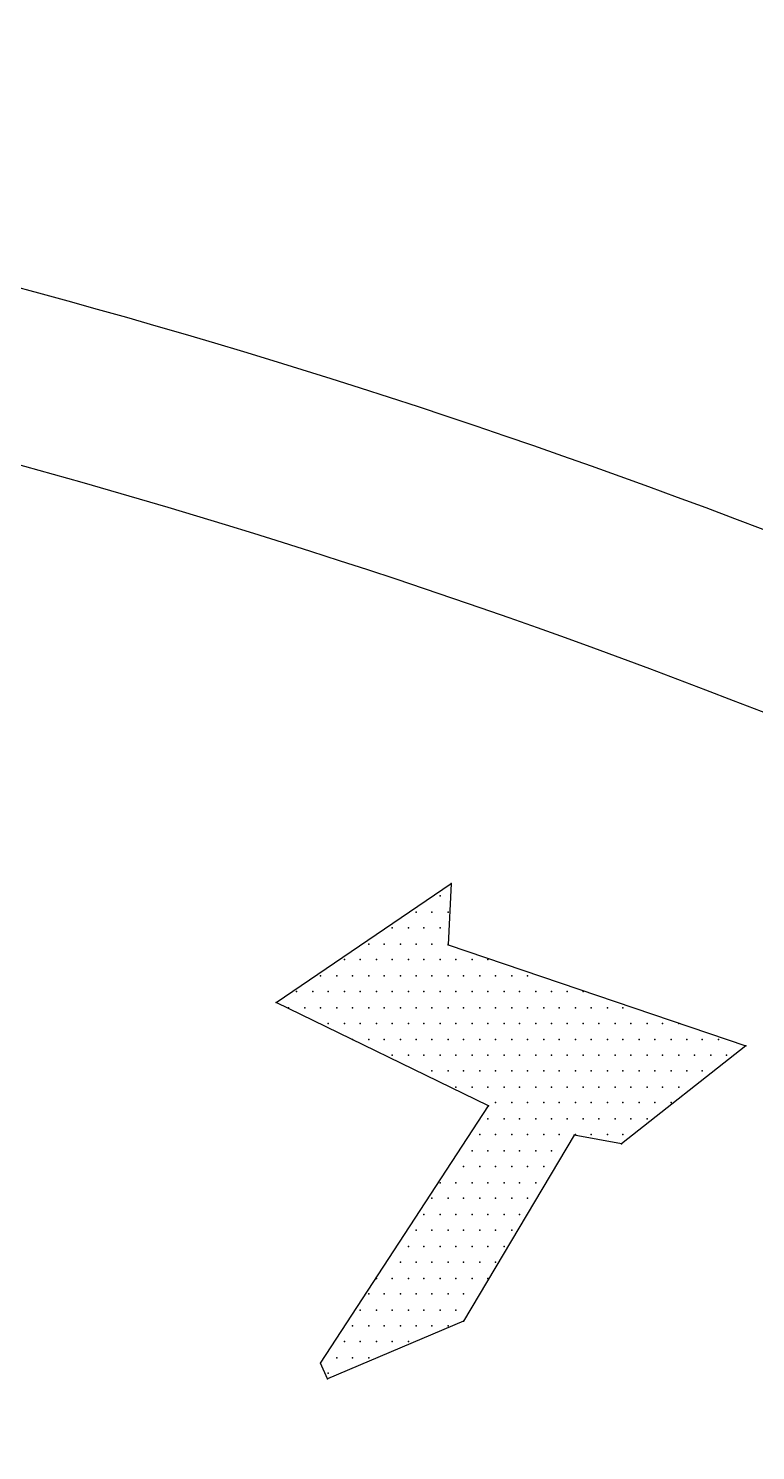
# Model space of a CAD drawing. Extents: x 180421 to 182279, y 668879 to 669787.
# Drawn here: x 181682.27 to 181687.2, y 669731.67 to 669741.32 of the extents above; entities that cross this region are included whole.
import ezdxf

# ---------------------------------------------------------------- set-up
doc = ezdxf.new("R2010")
doc.units = 0
doc.header["$LTSCALE"] = 2.5
doc.header["$MEASUREMENT"] = 0
doc.layers.add('KOTERET', color=1, linetype='CONTINUOUS')

msp = doc.modelspace()

# ---------------------------------------------------------------- linework, layer by layer
at = {"layer": 'KOTERET', "color": 1, "linetype": 'Continuous'}
for points in [[(181688.7952, 669737.3002, 0.06433), (181676.0537, 669740.8155, 0.055067), (181664.7321, 669741.1533, 0.081051), (181651.3572, 669738.4033, 0.05642), (181642.8858, 669734.0225, 0.170965), (181636.3725, 669726.4272, 0.076819), (181635.3802, 669721.9355, 0.118306), (181636.9689, 669715.0897, 0.129737), (181642.0465, 669709.3207, 0.070189), (181651.9853, 669704.0847, 0.047922), (181659.4381, 669702.1899, 0.049022), (181670.1052, 669701.4245, 0.072792), (181685.7075, 669704.127, 0.1248), (181695.9577, 669709.7324, 0.103709), (181701.5895, 669717.6971, 0.036886), (181702.0012, 669719.4442, 0.106536), (181701.7161, 669724.5693, 0.106243), (181696.6491, 669732.3071, 0.106919), (181688.7952, 669737.3002)], [(181659.6281, 669703.3352, 0.049045), (181670.0736, 669702.5857, 0.072972), (181685.3802, 669705.2459, 0.125195), (181695.1659, 669710.5821, 0.103069), (181700.5022, 669718.1035, 0.035565), (181700.8558, 669719.6289, 0.105225), (181700.613, 669724.2104, 0.105504), (181695.8363, 669731.4837, 0.107235), (181688.3729, 669736.2235, 0.064474), (181675.8901, 669739.6648, 0.055181), (181664.8007, 669739.9973, 0.081162), (181651.7742, 669737.3213, 0.05669), (181643.498, 669733.0354, 0.171614), (181637.4545, 669726.0102, 0.076301), (181636.5414, 669721.8932, 0.117637), (181638.0087, 669715.6122, 0.130118), (181642.7116, 669710.276, 0.070334), (181652.3812, 669705.1773, 0.047983), (181659.6281, 669703.3352)]]:
    msp.add_lwpolyline(points, format="xyb", dxfattribs=at)
at = {"layer": 'KOTERET', "color": 2, "linetype": 'Continuous'}
for points in [[(181683.9498, 669734.7086), (181685.1374, 669735.5162)], [(181685.1374, 669735.5162), (181685.1163, 669735.0992)], [(181685.0635, 669735.4317), (181685.0635, 669735.4317)], [(181684.8999, 669735.3209), (181684.8999, 669735.3209)], [(181685.0055, 669735.3209), (181685.0055, 669735.3209)], [(181685.1163, 669735.3209), (181685.1163, 669735.3209)], [(181684.7363, 669735.2153), (181684.7363, 669735.2153)], [(181684.8471, 669735.2153), (181684.8471, 669735.2153)], [(181684.9527, 669735.2153), (181684.9527, 669735.2153)], [(181685.0635, 669735.2153), (181685.0635, 669735.2153)], [(181684.5779, 669735.1045), (181684.5779, 669735.1045)], [(181684.6835, 669735.1045), (181684.6835, 669735.1045)], [(181684.7943, 669735.1045), (181684.7943, 669735.1045)], [(181684.8999, 669735.1045), (181684.8999, 669735.1045)], [(181685.0055, 669735.1045), (181685.0055, 669735.1045)], [(181685.1163, 669735.1045), (181685.1163, 669735.1045)], [(181685.1163, 669735.0992), (181687.1379, 669734.413)], [(181684.4143, 669734.9989), (181684.4143, 669734.9989)], [(181684.5199, 669734.9989), (181684.5199, 669734.9989)], [(181684.6307, 669734.9989), (181684.6307, 669734.9989)], [(181684.7363, 669734.9989), (181684.7363, 669734.9989)], [(181684.8471, 669734.9989), (181684.8471, 669734.9989)], [(181684.9527, 669734.9989), (181684.9527, 669734.9989)], [(181685.0635, 669734.9989), (181685.0635, 669734.9989)], [(181685.1691, 669734.9989), (181685.1691, 669734.9989)], [(181685.2799, 669734.9989), (181685.2799, 669734.9989)], [(181685.3855, 669734.9989), (181685.3855, 669734.9989)], [(181684.2507, 669734.8881), (181684.2507, 669734.8881)], [(181684.3615, 669734.8881), (181684.3615, 669734.8881)], [(181684.4671, 669734.8881), (181684.4671, 669734.8881)], [(181684.5779, 669734.8881), (181684.5779, 669734.8881)], [(181684.6835, 669734.8881), (181684.6835, 669734.8881)], [(181684.7943, 669734.8881), (181684.7943, 669734.8881)], [(181684.8999, 669734.8881), (181684.8999, 669734.8881)], [(181685.0055, 669734.8881), (181685.0055, 669734.8881)], [(181685.1163, 669734.8881), (181685.1163, 669734.8881)], [(181685.2219, 669734.8881), (181685.2219, 669734.8881)], [(181685.3327, 669734.8881), (181685.3327, 669734.8881)], [(181685.4383, 669734.8881), (181685.4383, 669734.8881)], [(181685.5491, 669734.8881), (181685.5491, 669734.8881)], [(181685.6547, 669734.8881), (181685.6547, 669734.8881)], [(181685.3908, 669734.0066), (181683.9498, 669734.7086)], [(181684.0871, 669734.7825), (181684.0871, 669734.7825)], [(181684.1979, 669734.7825), (181684.1979, 669734.7825)], [(181684.3035, 669734.7825), (181684.3035, 669734.7825)], [(181684.4143, 669734.7825), (181684.4143, 669734.7825)], [(181684.5199, 669734.7825), (181684.5199, 669734.7825)], [(181684.6307, 669734.7825), (181684.6307, 669734.7825)], [(181684.7363, 669734.7825), (181684.7363, 669734.7825)], [(181684.8471, 669734.7825), (181684.8471, 669734.7825)], [(181684.9527, 669734.7825), (181684.9527, 669734.7825)], [(181685.0635, 669734.7825), (181685.0635, 669734.7825)], [(181685.1691, 669734.7825), (181685.1691, 669734.7825)], [(181685.2799, 669734.7825), (181685.2799, 669734.7825)], [(181685.3855, 669734.7825), (181685.3855, 669734.7825)], [(181685.4963, 669734.7825), (181685.4963, 669734.7825)], [(181685.6019, 669734.7825), (181685.6019, 669734.7825)], [(181685.7127, 669734.7825), (181685.7127, 669734.7825)], [(181685.8183, 669734.7825), (181685.8183, 669734.7825)], [(181685.9239, 669734.7825), (181685.9239, 669734.7825)], [(181686.0347, 669734.7825), (181686.0347, 669734.7825)], [(181684.0343, 669734.6717), (181684.0343, 669734.6717)], [(181684.1451, 669734.6717), (181684.1451, 669734.6717)], [(181684.2507, 669734.6717), (181684.2507, 669734.6717)], [(181684.3615, 669734.6717), (181684.3615, 669734.6717)], [(181684.4671, 669734.6717), (181684.4671, 669734.6717)], [(181684.5779, 669734.6717), (181684.5779, 669734.6717)], [(181684.6835, 669734.6717), (181684.6835, 669734.6717)], [(181684.7943, 669734.6717), (181684.7943, 669734.6717)], [(181684.8999, 669734.6717), (181684.8999, 669734.6717)], [(181685.0055, 669734.6717), (181685.0055, 669734.6717)], [(181685.1163, 669734.6717), (181685.1163, 669734.6717)], [(181685.2219, 669734.6717), (181685.2219, 669734.6717)], [(181685.3327, 669734.6717), (181685.3327, 669734.6717)], [(181685.4383, 669734.6717), (181685.4383, 669734.6717)], [(181685.5491, 669734.6717), (181685.5491, 669734.6717)], [(181685.6547, 669734.6717), (181685.6547, 669734.6717)], [(181685.7655, 669734.6717), (181685.7655, 669734.6717)], [(181685.8711, 669734.6717), (181685.8711, 669734.6717)], [(181685.9819, 669734.6717), (181685.9819, 669734.6717)], [(181686.0875, 669734.6717), (181686.0875, 669734.6717)], [(181686.1983, 669734.6717), (181686.1983, 669734.6717)], [(181686.3039, 669734.6717), (181686.3039, 669734.6717)], [(181684.3035, 669734.5661), (181684.3035, 669734.5661)], [(181684.4143, 669734.5661), (181684.4143, 669734.5661)], [(181684.5199, 669734.5661), (181684.5199, 669734.5661)], [(181684.6307, 669734.5661), (181684.6307, 669734.5661)], [(181684.7363, 669734.5661), (181684.7363, 669734.5661)], [(181684.8471, 669734.5661), (181684.8471, 669734.5661)], [(181684.9527, 669734.5661), (181684.9527, 669734.5661)], [(181685.0635, 669734.5661), (181685.0635, 669734.5661)], [(181685.1691, 669734.5661), (181685.1691, 669734.5661)], [(181685.2799, 669734.5661), (181685.2799, 669734.5661)], [(181685.3855, 669734.5661), (181685.3855, 669734.5661)], [(181685.4963, 669734.5661), (181685.4963, 669734.5661)], [(181685.6019, 669734.5661), (181685.6019, 669734.5661)], [(181685.7127, 669734.5661), (181685.7127, 669734.5661)], [(181685.8183, 669734.5661), (181685.8183, 669734.5661)], [(181685.9239, 669734.5661), (181685.9239, 669734.5661)], [(181686.0347, 669734.5661), (181686.0347, 669734.5661)], [(181686.1403, 669734.5661), (181686.1403, 669734.5661)], [(181686.2511, 669734.5661), (181686.2511, 669734.5661)], [(181686.3567, 669734.5661), (181686.3567, 669734.5661)], [(181686.4675, 669734.5661), (181686.4675, 669734.5661)], [(181686.5731, 669734.5661), (181686.5731, 669734.5661)], [(181686.6839, 669734.5661), (181686.6839, 669734.5661)], [(181684.4671, 669734.4553), (181684.4671, 669734.4553)], [(181684.5779, 669734.4553), (181684.5779, 669734.4553)], [(181684.6835, 669734.4553), (181684.6835, 669734.4553)], [(181684.7943, 669734.4553), (181684.7943, 669734.4553)], [(181684.8999, 669734.4553), (181684.8999, 669734.4553)], [(181685.0055, 669734.4553), (181685.0055, 669734.4553)], [(181685.1163, 669734.4553), (181685.1163, 669734.4553)], [(181685.2219, 669734.4553), (181685.2219, 669734.4553)], [(181685.3327, 669734.4553), (181685.3327, 669734.4553)], [(181685.4383, 669734.4553), (181685.4383, 669734.4553)], [(181685.5491, 669734.4553), (181685.5491, 669734.4553)], [(181685.6547, 669734.4553), (181685.6547, 669734.4553)], [(181685.7655, 669734.4553), (181685.7655, 669734.4553)], [(181685.8711, 669734.4553), (181685.8711, 669734.4553)], [(181685.9819, 669734.4553), (181685.9819, 669734.4553)], [(181686.0875, 669734.4553), (181686.0875, 669734.4553)], [(181686.1983, 669734.4553), (181686.1983, 669734.4553)], [(181686.3039, 669734.4553), (181686.3039, 669734.4553)], [(181686.4147, 669734.4553), (181686.4147, 669734.4553)], [(181686.5203, 669734.4553), (181686.5203, 669734.4553)], [(181686.6311, 669734.4553), (181686.6311, 669734.4553)], [(181686.7367, 669734.4553), (181686.7367, 669734.4553)], [(181686.8423, 669734.4553), (181686.8423, 669734.4553)], [(181686.9531, 669734.4553), (181686.9531, 669734.4553)], [(181684.7363, 669734.3497), (181684.7363, 669734.3497)], [(181684.8471, 669734.3497), (181684.8471, 669734.3497)], [(181684.9527, 669734.3497), (181684.9527, 669734.3497)], [(181685.0635, 669734.3497), (181685.0635, 669734.3497)], [(181685.1691, 669734.3497), (181685.1691, 669734.3497)], [(181685.2799, 669734.3497), (181685.2799, 669734.3497)], [(181685.3855, 669734.3497), (181685.3855, 669734.3497)], [(181685.4963, 669734.3497), (181685.4963, 669734.3497)], [(181685.6019, 669734.3497), (181685.6019, 669734.3497)], [(181685.7127, 669734.3497), (181685.7127, 669734.3497)], [(181685.8183, 669734.3497), (181685.8183, 669734.3497)], [(181685.9239, 669734.3497), (181685.9239, 669734.3497)], [(181686.0347, 669734.3497), (181686.0347, 669734.3497)], [(181686.1403, 669734.3497), (181686.1403, 669734.3497)], [(181686.2511, 669734.3497), (181686.2511, 669734.3497)], [(181687.1379, 669734.413), (181686.2933, 669733.748)], [(181686.3567, 669734.3497), (181686.3567, 669734.3497)], [(181686.4675, 669734.3497), (181686.4675, 669734.3497)], [(181686.5731, 669734.3497), (181686.5731, 669734.3497)], [(181686.6839, 669734.3497), (181686.6839, 669734.3497)], [(181686.7895, 669734.3497), (181686.7895, 669734.3497)], [(181686.9003, 669734.3497), (181686.9003, 669734.3497)], [(181687.0059, 669734.3497), (181687.0059, 669734.3497)], [(181685.0055, 669734.2441), (181685.0055, 669734.2441)], [(181685.1163, 669734.2441), (181685.1163, 669734.2441)], [(181685.2219, 669734.2441), (181685.2219, 669734.2441)], [(181685.3327, 669734.2441), (181685.3327, 669734.2441)], [(181685.4383, 669734.2441), (181685.4383, 669734.2441)], [(181685.5491, 669734.2441), (181685.5491, 669734.2441)], [(181685.6547, 669734.2441), (181685.6547, 669734.2441)], [(181685.7655, 669734.2441), (181685.7655, 669734.2441)], [(181685.8711, 669734.2441), (181685.8711, 669734.2441)], [(181685.9819, 669734.2441), (181685.9819, 669734.2441)], [(181686.0875, 669734.2441), (181686.0875, 669734.2441)], [(181686.1983, 669734.2441), (181686.1983, 669734.2441)], [(181686.3039, 669734.2441), (181686.3039, 669734.2441)], [(181686.4147, 669734.2441), (181686.4147, 669734.2441)], [(181686.5203, 669734.2441), (181686.5203, 669734.2441)], [(181686.6311, 669734.2441), (181686.6311, 669734.2441)], [(181686.7367, 669734.2441), (181686.7367, 669734.2441)], [(181686.8423, 669734.2441), (181686.8423, 669734.2441)], [(181685.1691, 669734.1333), (181685.1691, 669734.1333)], [(181685.2799, 669734.1333), (181685.2799, 669734.1333)], [(181685.3855, 669734.1333), (181685.3855, 669734.1333)], [(181685.4963, 669734.1333), (181685.4963, 669734.1333)], [(181685.6019, 669734.1333), (181685.6019, 669734.1333)], [(181685.7127, 669734.1333), (181685.7127, 669734.1333)], [(181685.8183, 669734.1333), (181685.8183, 669734.1333)], [(181685.9239, 669734.1333), (181685.9239, 669734.1333)], [(181686.0347, 669734.1333), (181686.0347, 669734.1333)], [(181686.1403, 669734.1333), (181686.1403, 669734.1333)], [(181686.2511, 669734.1333), (181686.2511, 669734.1333)], [(181686.3567, 669734.1333), (181686.3567, 669734.1333)], [(181686.4675, 669734.1333), (181686.4675, 669734.1333)], [(181686.5731, 669734.1333), (181686.5731, 669734.1333)], [(181686.6839, 669734.1333), (181686.6839, 669734.1333)], [(181685.4383, 669734.0277), (181685.4383, 669734.0277)], [(181685.5491, 669734.0277), (181685.5491, 669734.0277)], [(181685.6547, 669734.0277), (181685.6547, 669734.0277)], [(181685.7655, 669734.0277), (181685.7655, 669734.0277)], [(181685.8711, 669734.0277), (181685.8711, 669734.0277)], [(181685.9819, 669734.0277), (181685.9819, 669734.0277)], [(181686.0875, 669734.0277), (181686.0875, 669734.0277)], [(181686.1983, 669734.0277), (181686.1983, 669734.0277)], [(181686.3039, 669734.0277), (181686.3039, 669734.0277)], [(181686.4147, 669734.0277), (181686.4147, 669734.0277)], [(181686.5203, 669734.0277), (181686.5203, 669734.0277)], [(181686.6311, 669734.0277), (181686.6311, 669734.0277)], [(181684.2507, 669732.2596), (181685.3908, 669734.0066)], [(181685.3855, 669733.9169), (181685.3855, 669733.9169)], [(181685.4963, 669733.9169), (181685.4963, 669733.9169)], [(181685.6019, 669733.9169), (181685.6019, 669733.9169)], [(181685.7127, 669733.9169), (181685.7127, 669733.9169)], [(181685.8183, 669733.9169), (181685.8183, 669733.9169)], [(181685.9239, 669733.9169), (181685.9239, 669733.9169)], [(181686.0347, 669733.9169), (181686.0347, 669733.9169)], [(181686.1403, 669733.9169), (181686.1403, 669733.9169)], [(181686.2511, 669733.9169), (181686.2511, 669733.9169)], [(181686.3567, 669733.9169), (181686.3567, 669733.9169)], [(181686.4675, 669733.9169), (181686.4675, 669733.9169)], [(181685.9714, 669733.8061), (181685.2219, 669732.5446)], [(181685.3327, 669733.8113), (181685.3327, 669733.8113)], [(181685.4383, 669733.8113), (181685.4383, 669733.8113)], [(181685.5491, 669733.8113), (181685.5491, 669733.8113)], [(181685.6547, 669733.8113), (181685.6547, 669733.8113)], [(181685.7655, 669733.8113), (181685.7655, 669733.8113)], [(181685.8711, 669733.8113), (181685.8711, 669733.8113)], [(181686.2933, 669733.748), (181685.9714, 669733.8061)], [(181685.9819, 669733.8113), (181685.9819, 669733.8113)], [(181686.0875, 669733.8113), (181686.0875, 669733.8113)], [(181686.1983, 669733.8113), (181686.1983, 669733.8113)], [(181686.3039, 669733.8113), (181686.3039, 669733.8113)], [(181685.2799, 669733.7005), (181685.2799, 669733.7005)], [(181685.3855, 669733.7005), (181685.3855, 669733.7005)], [(181685.4963, 669733.7005), (181685.4963, 669733.7005)], [(181685.6019, 669733.7005), (181685.6019, 669733.7005)], [(181685.7127, 669733.7005), (181685.7127, 669733.7005)], [(181685.8183, 669733.7005), (181685.8183, 669733.7005)], [(181685.2219, 669733.5949), (181685.2219, 669733.5949)], [(181685.3327, 669733.5949), (181685.3327, 669733.5949)], [(181685.4383, 669733.5949), (181685.4383, 669733.5949)], [(181685.5491, 669733.5949), (181685.5491, 669733.5949)], [(181685.6547, 669733.5949), (181685.6547, 669733.5949)], [(181685.7655, 669733.5949), (181685.7655, 669733.5949)], [(181685.0635, 669733.4841), (181685.0635, 669733.4841)], [(181685.1691, 669733.4841), (181685.1691, 669733.4841)], [(181685.2799, 669733.4841), (181685.2799, 669733.4841)], [(181685.3855, 669733.4841), (181685.3855, 669733.4841)], [(181685.4963, 669733.4841), (181685.4963, 669733.4841)], [(181685.6019, 669733.4841), (181685.6019, 669733.4841)], [(181685.7127, 669733.4841), (181685.7127, 669733.4841)], [(181685.0055, 669733.3785), (181685.0055, 669733.3785)], [(181685.1163, 669733.3785), (181685.1163, 669733.3785)], [(181685.2219, 669733.3785), (181685.2219, 669733.3785)], [(181685.3327, 669733.3785), (181685.3327, 669733.3785)], [(181685.4383, 669733.3785), (181685.4383, 669733.3785)], [(181685.5491, 669733.3785), (181685.5491, 669733.3785)], [(181685.6547, 669733.3785), (181685.6547, 669733.3785)], [(181684.9527, 669733.2677), (181684.9527, 669733.2677)], [(181685.0635, 669733.2677), (181685.0635, 669733.2677)], [(181685.1691, 669733.2677), (181685.1691, 669733.2677)], [(181685.2799, 669733.2677), (181685.2799, 669733.2677)], [(181685.3855, 669733.2677), (181685.3855, 669733.2677)], [(181685.4963, 669733.2677), (181685.4963, 669733.2677)], [(181685.6019, 669733.2677), (181685.6019, 669733.2677)], [(181684.8999, 669733.1621), (181684.8999, 669733.1621)], [(181685.0055, 669733.1621), (181685.0055, 669733.1621)], [(181685.1163, 669733.1621), (181685.1163, 669733.1621)], [(181685.2219, 669733.1621), (181685.2219, 669733.1621)], [(181685.3327, 669733.1621), (181685.3327, 669733.1621)], [(181685.4383, 669733.1621), (181685.4383, 669733.1621)], [(181685.5491, 669733.1621), (181685.5491, 669733.1621)], [(181684.8471, 669733.0513), (181684.8471, 669733.0513)], [(181684.9527, 669733.0513), (181684.9527, 669733.0513)], [(181685.0635, 669733.0513), (181685.0635, 669733.0513)], [(181685.1691, 669733.0513), (181685.1691, 669733.0513)], [(181685.2799, 669733.0513), (181685.2799, 669733.0513)], [(181685.3855, 669733.0513), (181685.3855, 669733.0513)], [(181685.4963, 669733.0513), (181685.4963, 669733.0513)], [(181684.7943, 669732.9457), (181684.7943, 669732.9457)], [(181684.8999, 669732.9457), (181684.8999, 669732.9457)], [(181685.0055, 669732.9457), (181685.0055, 669732.9457)], [(181685.1163, 669732.9457), (181685.1163, 669732.9457)], [(181685.2219, 669732.9457), (181685.2219, 669732.9457)], [(181685.3327, 669732.9457), (181685.3327, 669732.9457)], [(181685.4383, 669732.9457), (181685.4383, 669732.9457)], [(181684.6307, 669732.8349), (181684.6307, 669732.8349)], [(181684.7363, 669732.8349), (181684.7363, 669732.8349)], [(181684.8471, 669732.8349), (181684.8471, 669732.8349)], [(181684.9527, 669732.8349), (181684.9527, 669732.8349)], [(181685.0635, 669732.8349), (181685.0635, 669732.8349)], [(181685.1691, 669732.8349), (181685.1691, 669732.8349)], [(181685.2799, 669732.8349), (181685.2799, 669732.8349)], [(181685.3855, 669732.8349), (181685.3855, 669732.8349)], [(181684.5779, 669732.7293), (181684.5779, 669732.7293)], [(181684.6835, 669732.7293), (181684.6835, 669732.7293)], [(181684.7943, 669732.7293), (181684.7943, 669732.7293)], [(181684.8999, 669732.7293), (181684.8999, 669732.7293)], [(181685.0055, 669732.7293), (181685.0055, 669732.7293)], [(181685.1163, 669732.7293), (181685.1163, 669732.7293)], [(181685.2219, 669732.7293), (181685.2219, 669732.7293)], [(181684.5199, 669732.6185), (181684.5199, 669732.6185)], [(181684.6307, 669732.6185), (181684.6307, 669732.6185)], [(181684.7363, 669732.6185), (181684.7363, 669732.6185)], [(181684.8471, 669732.6185), (181684.8471, 669732.6185)], [(181684.9527, 669732.6185), (181684.9527, 669732.6185)], [(181685.0635, 669732.6185), (181685.0635, 669732.6185)], [(181685.1691, 669732.6185), (181685.1691, 669732.6185)], [(181685.2219, 669732.5446), (181684.2982, 669732.154)], [(181684.4671, 669732.5129), (181684.4671, 669732.5129)], [(181684.5779, 669732.5129), (181684.5779, 669732.5129)], [(181684.6835, 669732.5129), (181684.6835, 669732.5129)], [(181684.7943, 669732.5129), (181684.7943, 669732.5129)], [(181684.8999, 669732.5129), (181684.8999, 669732.5129)], [(181685.0055, 669732.5129), (181685.0055, 669732.5129)], [(181685.1163, 669732.5129), (181685.1163, 669732.5129)], [(181684.4143, 669732.4073), (181684.4143, 669732.4073)], [(181684.5199, 669732.4073), (181684.5199, 669732.4073)], [(181684.6307, 669732.4073), (181684.6307, 669732.4073)], [(181684.7363, 669732.4073), (181684.7363, 669732.4073)], [(181684.8471, 669732.4073), (181684.8471, 669732.4073)], [(181684.3615, 669732.2965), (181684.3615, 669732.2965)], [(181684.4671, 669732.2965), (181684.4671, 669732.2965)], [(181684.5779, 669732.2965), (181684.5779, 669732.2965)], [(181684.2982, 669732.154), (181684.2507, 669732.2596)], [(181684.3035, 669732.1909), (181684.3035, 669732.1909)]]:
    msp.add_lwpolyline(points, dxfattribs=at)
at = {"layer": 'KOTERET', "color": 1}
for p in [(181685.1374, 669735.5162), (181685.1374, 669735.5162), (181685.0635, 669735.4317), (181685.0635, 669735.4317), (181684.8999, 669735.3209), (181684.8999, 669735.3209), (181685.0055, 669735.3209), (181685.0055, 669735.3209), (181685.1163, 669735.3209), (181685.1163, 669735.3209), (181684.7363, 669735.2153), (181684.7363, 669735.2153), (181684.8471, 669735.2153), (181684.8471, 669735.2153), (181684.9527, 669735.2153), (181684.9527, 669735.2153), (181685.0635, 669735.2153), (181685.0635, 669735.2153), (181684.5779, 669735.1045), (181684.5779, 669735.1045), (181684.6835, 669735.1045), (181684.6835, 669735.1045), (181684.7943, 669735.1045), (181684.7943, 669735.1045), (181684.8999, 669735.1045), (181684.8999, 669735.1045), (181685.0055, 669735.1045), (181685.0055, 669735.1045), (181685.1163, 669735.1045), (181685.1163, 669735.1045), (181685.1163, 669735.0992), (181685.1163, 669735.0992), (181684.4143, 669734.9989), (181684.4143, 669734.9989), (181684.5199, 669734.9989), (181684.5199, 669734.9989), (181684.6307, 669734.9989), (181684.6307, 669734.9989), (181684.7363, 669734.9989), (181684.7363, 669734.9989), (181684.8471, 669734.9989), (181684.8471, 669734.9989), (181684.9527, 669734.9989), (181684.9527, 669734.9989), (181685.0635, 669734.9989), (181685.0635, 669734.9989), (181685.1691, 669734.9989), (181685.1691, 669734.9989), (181685.2799, 669734.9989), (181685.2799, 669734.9989), (181685.3855, 669734.9989), (181685.3855, 669734.9989), (181684.2507, 669734.8881), (181684.2507, 669734.8881), (181684.3615, 669734.8881), (181684.3615, 669734.8881), (181684.4671, 669734.8881), (181684.4671, 669734.8881), (181684.5779, 669734.8881), (181684.5779, 669734.8881), (181684.6835, 669734.8881), (181684.6835, 669734.8881), (181684.7943, 669734.8881), (181684.7943, 669734.8881), (181684.8999, 669734.8881), (181684.8999, 669734.8881), (181685.0055, 669734.8881), (181685.0055, 669734.8881), (181685.1163, 669734.8881), (181685.1163, 669734.8881), (181685.2219, 669734.8881), (181685.2219, 669734.8881), (181685.3327, 669734.8881), (181685.3327, 669734.8881), (181685.4383, 669734.8881), (181685.4383, 669734.8881), (181685.5491, 669734.8881), (181685.5491, 669734.8881), (181685.6547, 669734.8881), (181685.6547, 669734.8881), (181683.9498, 669734.7086), (181683.9498, 669734.7086), (181684.0871, 669734.7825), (181684.0871, 669734.7825), (181684.1979, 669734.7825), (181684.1979, 669734.7825), (181684.3035, 669734.7825), (181684.3035, 669734.7825), (181684.4143, 669734.7825), (181684.4143, 669734.7825), (181684.5199, 669734.7825), (181684.5199, 669734.7825), (181684.6307, 669734.7825), (181684.6307, 669734.7825), (181684.7363, 669734.7825), (181684.7363, 669734.7825), (181684.8471, 669734.7825), (181684.8471, 669734.7825), (181684.9527, 669734.7825), (181684.9527, 669734.7825), (181685.0635, 669734.7825), (181685.0635, 669734.7825), (181685.1691, 669734.7825), (181685.1691, 669734.7825), (181685.2799, 669734.7825), (181685.2799, 669734.7825), (181685.3855, 669734.7825), (181685.3855, 669734.7825), (181685.4963, 669734.7825), (181685.4963, 669734.7825), (181685.6019, 669734.7825), (181685.6019, 669734.7825), (181685.7127, 669734.7825), (181685.7127, 669734.7825), (181685.8183, 669734.7825), (181685.8183, 669734.7825), (181685.9239, 669734.7825), (181685.9239, 669734.7825), (181686.0347, 669734.7825), (181686.0347, 669734.7825), (181684.0343, 669734.6717), (181684.0343, 669734.6717), (181684.1451, 669734.6717), (181684.1451, 669734.6717), (181684.2507, 669734.6717), (181684.2507, 669734.6717), (181684.3615, 669734.6717), (181684.3615, 669734.6717), (181684.4671, 669734.6717), (181684.4671, 669734.6717), (181684.5779, 669734.6717), (181684.5779, 669734.6717), (181684.6835, 669734.6717), (181684.6835, 669734.6717), (181684.7943, 669734.6717), (181684.7943, 669734.6717), (181684.8999, 669734.6717), (181684.8999, 669734.6717), (181685.0055, 669734.6717), (181685.0055, 669734.6717), (181685.1163, 669734.6717), (181685.1163, 669734.6717), (181685.2219, 669734.6717), (181685.2219, 669734.6717), (181685.3327, 669734.6717), (181685.3327, 669734.6717), (181685.4383, 669734.6717), (181685.4383, 669734.6717), (181685.5491, 669734.6717), (181685.5491, 669734.6717), (181685.6547, 669734.6717), (181685.6547, 669734.6717), (181685.7655, 669734.6717), (181685.7655, 669734.6717), (181685.8711, 669734.6717), (181685.8711, 669734.6717), (181685.9819, 669734.6717), (181685.9819, 669734.6717), (181686.0875, 669734.6717), (181686.0875, 669734.6717), (181686.1983, 669734.6717), (181686.1983, 669734.6717), (181686.3039, 669734.6717), (181686.3039, 669734.6717), (181684.3035, 669734.5661), (181684.3035, 669734.5661), (181684.4143, 669734.5661), (181684.4143, 669734.5661), (181684.5199, 669734.5661), (181684.5199, 669734.5661), (181684.6307, 669734.5661), (181684.6307, 669734.5661), (181684.7363, 669734.5661), (181684.7363, 669734.5661), (181684.8471, 669734.5661), (181684.8471, 669734.5661), (181684.9527, 669734.5661), (181684.9527, 669734.5661), (181685.0635, 669734.5661), (181685.0635, 669734.5661), (181685.1691, 669734.5661), (181685.1691, 669734.5661), (181685.2799, 669734.5661), (181685.2799, 669734.5661), (181685.3855, 669734.5661), (181685.3855, 669734.5661), (181685.4963, 669734.5661), (181685.4963, 669734.5661), (181685.6019, 669734.5661), (181685.6019, 669734.5661), (181685.7127, 669734.5661), (181685.7127, 669734.5661), (181685.8183, 669734.5661), (181685.8183, 669734.5661), (181685.9239, 669734.5661), (181685.9239, 669734.5661), (181686.0347, 669734.5661), (181686.0347, 669734.5661), (181686.1403, 669734.5661), (181686.1403, 669734.5661), (181686.2511, 669734.5661), (181686.2511, 669734.5661), (181686.3567, 669734.5661), (181686.3567, 669734.5661), (181686.4675, 669734.5661), (181686.4675, 669734.5661), (181686.5731, 669734.5661), (181686.5731, 669734.5661), (181686.6839, 669734.5661), (181686.6839, 669734.5661), (181684.4671, 669734.4553), (181684.4671, 669734.4553), (181684.5779, 669734.4553), (181684.5779, 669734.4553), (181684.6835, 669734.4553), (181684.6835, 669734.4553), (181684.7943, 669734.4553), (181684.7943, 669734.4553), (181684.8999, 669734.4553), (181684.8999, 669734.4553), (181685.0055, 669734.4553), (181685.0055, 669734.4553), (181685.1163, 669734.4553), (181685.1163, 669734.4553), (181685.2219, 669734.4553), (181685.2219, 669734.4553), (181685.3327, 669734.4553), (181685.3327, 669734.4553), (181685.4383, 669734.4553), (181685.4383, 669734.4553), (181685.5491, 669734.4553), (181685.5491, 669734.4553), (181685.6547, 669734.4553), (181685.6547, 669734.4553), (181685.7655, 669734.4553), (181685.7655, 669734.4553), (181685.8711, 669734.4553), (181685.8711, 669734.4553), (181685.9819, 669734.4553), (181685.9819, 669734.4553), (181686.0875, 669734.4553), (181686.0875, 669734.4553), (181686.1983, 669734.4553), (181686.1983, 669734.4553), (181686.3039, 669734.4553), (181686.3039, 669734.4553), (181686.4147, 669734.4553), (181686.4147, 669734.4553), (181686.5203, 669734.4553), (181686.5203, 669734.4553), (181686.6311, 669734.4553), (181686.6311, 669734.4553), (181686.7367, 669734.4553), (181686.7367, 669734.4553), (181686.8423, 669734.4553), (181686.8423, 669734.4553), (181686.9531, 669734.4553), (181686.9531, 669734.4553), (181684.7363, 669734.3497), (181684.7363, 669734.3497), (181684.8471, 669734.3497), (181684.8471, 669734.3497), (181684.9527, 669734.3497), (181684.9527, 669734.3497), (181685.0635, 669734.3497), (181685.0635, 669734.3497), (181685.1691, 669734.3497), (181685.1691, 669734.3497), (181685.2799, 669734.3497), (181685.2799, 669734.3497), (181685.3855, 669734.3497), (181685.3855, 669734.3497), (181685.4963, 669734.3497), (181685.4963, 669734.3497), (181685.6019, 669734.3497), (181685.6019, 669734.3497), (181685.7127, 669734.3497), (181685.7127, 669734.3497), (181685.8183, 669734.3497), (181685.8183, 669734.3497), (181685.9239, 669734.3497), (181685.9239, 669734.3497), (181686.0347, 669734.3497), (181686.0347, 669734.3497), (181686.1403, 669734.3497), (181686.1403, 669734.3497), (181686.2511, 669734.3497), (181686.2511, 669734.3497), (181686.3567, 669734.3497), (181686.3567, 669734.3497), (181686.4675, 669734.3497), (181686.4675, 669734.3497), (181686.5731, 669734.3497), (181686.5731, 669734.3497), (181686.6839, 669734.3497), (181686.6839, 669734.3497), (181686.7895, 669734.3497), (181686.7895, 669734.3497), (181686.9003, 669734.3497), (181686.9003, 669734.3497), (181687.0059, 669734.3497), (181687.0059, 669734.3497), (181687.1379, 669734.413), (181687.1379, 669734.413), (181685.0055, 669734.2441), (181685.0055, 669734.2441), (181685.1163, 669734.2441), (181685.1163, 669734.2441), (181685.2219, 669734.2441), (181685.2219, 669734.2441), (181685.3327, 669734.2441), (181685.3327, 669734.2441), (181685.4383, 669734.2441), (181685.4383, 669734.2441), (181685.5491, 669734.2441), (181685.5491, 669734.2441), (181685.6547, 669734.2441), (181685.6547, 669734.2441), (181685.7655, 669734.2441), (181685.7655, 669734.2441), (181685.8711, 669734.2441), (181685.8711, 669734.2441), (181685.9819, 669734.2441), (181685.9819, 669734.2441), (181686.0875, 669734.2441), (181686.0875, 669734.2441), (181686.1983, 669734.2441), (181686.1983, 669734.2441), (181686.3039, 669734.2441), (181686.3039, 669734.2441), (181686.4147, 669734.2441), (181686.4147, 669734.2441), (181686.5203, 669734.2441), (181686.5203, 669734.2441), (181686.6311, 669734.2441), (181686.6311, 669734.2441), (181686.7367, 669734.2441), (181686.7367, 669734.2441), (181686.8423, 669734.2441), (181686.8423, 669734.2441), (181685.1691, 669734.1333), (181685.1691, 669734.1333), (181685.2799, 669734.1333), (181685.2799, 669734.1333), (181685.3855, 669734.1333), (181685.3855, 669734.1333), (181685.4963, 669734.1333), (181685.4963, 669734.1333), (181685.6019, 669734.1333), (181685.6019, 669734.1333), (181685.7127, 669734.1333), (181685.7127, 669734.1333), (181685.8183, 669734.1333), (181685.8183, 669734.1333), (181685.9239, 669734.1333), (181685.9239, 669734.1333), (181686.0347, 669734.1333), (181686.0347, 669734.1333), (181686.1403, 669734.1333), (181686.1403, 669734.1333), (181686.2511, 669734.1333), (181686.2511, 669734.1333), (181686.3567, 669734.1333), (181686.3567, 669734.1333), (181686.4675, 669734.1333), (181686.4675, 669734.1333), (181686.5731, 669734.1333), (181686.5731, 669734.1333), (181686.6839, 669734.1333), (181686.6839, 669734.1333), (181685.4383, 669734.0277), (181685.4383, 669734.0277), (181685.5491, 669734.0277), (181685.5491, 669734.0277), (181685.6547, 669734.0277), (181685.6547, 669734.0277), (181685.7655, 669734.0277), (181685.7655, 669734.0277), (181685.8711, 669734.0277), (181685.8711, 669734.0277), (181685.9819, 669734.0277), (181685.9819, 669734.0277), (181686.0875, 669734.0277), (181686.0875, 669734.0277), (181686.1983, 669734.0277), (181686.1983, 669734.0277), (181686.3039, 669734.0277), (181686.3039, 669734.0277), (181686.4147, 669734.0277), (181686.4147, 669734.0277), (181686.5203, 669734.0277), (181686.5203, 669734.0277), (181686.6311, 669734.0277), (181686.6311, 669734.0277), (181685.3908, 669734.0066), (181685.3908, 669734.0066), (181685.3855, 669733.9169), (181685.3855, 669733.9169), (181685.4963, 669733.9169), (181685.4963, 669733.9169), (181685.6019, 669733.9169), (181685.6019, 669733.9169), (181685.7127, 669733.9169), (181685.7127, 669733.9169), (181685.8183, 669733.9169), (181685.8183, 669733.9169), (181685.9239, 669733.9169), (181685.9239, 669733.9169), (181686.0347, 669733.9169), (181686.0347, 669733.9169), (181686.1403, 669733.9169), (181686.1403, 669733.9169), (181686.2511, 669733.9169), (181686.2511, 669733.9169), (181686.3567, 669733.9169), (181686.3567, 669733.9169), (181686.4675, 669733.9169), (181686.4675, 669733.9169), (181685.3327, 669733.8113), (181685.3327, 669733.8113), (181685.4383, 669733.8113), (181685.4383, 669733.8113), (181685.5491, 669733.8113), (181685.5491, 669733.8113), (181685.6547, 669733.8113), (181685.6547, 669733.8113), (181685.7655, 669733.8113), (181685.7655, 669733.8113), (181685.8711, 669733.8113), (181685.8711, 669733.8113), (181685.9714, 669733.8061), (181685.9714, 669733.8061), (181685.9819, 669733.8113), (181685.9819, 669733.8113), (181686.0875, 669733.8113), (181686.0875, 669733.8113), (181686.1983, 669733.8113), (181686.1983, 669733.8113), (181686.2933, 669733.748), (181686.2933, 669733.748), (181686.3039, 669733.8113), (181686.3039, 669733.8113), (181685.2799, 669733.7005), (181685.2799, 669733.7005), (181685.3855, 669733.7005), (181685.3855, 669733.7005), (181685.4963, 669733.7005), (181685.4963, 669733.7005), (181685.6019, 669733.7005), (181685.6019, 669733.7005), (181685.7127, 669733.7005), (181685.7127, 669733.7005), (181685.8183, 669733.7005), (181685.8183, 669733.7005), (181685.2219, 669733.5949), (181685.2219, 669733.5949), (181685.3327, 669733.5949), (181685.3327, 669733.5949), (181685.4383, 669733.5949), (181685.4383, 669733.5949), (181685.5491, 669733.5949), (181685.5491, 669733.5949), (181685.6547, 669733.5949), (181685.6547, 669733.5949), (181685.7655, 669733.5949), (181685.7655, 669733.5949), (181685.0635, 669733.4841), (181685.0635, 669733.4841), (181685.1691, 669733.4841), (181685.1691, 669733.4841), (181685.2799, 669733.4841), (181685.2799, 669733.4841), (181685.3855, 669733.4841), (181685.3855, 669733.4841), (181685.4963, 669733.4841), (181685.4963, 669733.4841), (181685.6019, 669733.4841), (181685.6019, 669733.4841), (181685.7127, 669733.4841), (181685.7127, 669733.4841), (181685.0055, 669733.3785), (181685.0055, 669733.3785), (181685.1163, 669733.3785), (181685.1163, 669733.3785), (181685.2219, 669733.3785), (181685.2219, 669733.3785), (181685.3327, 669733.3785), (181685.3327, 669733.3785), (181685.4383, 669733.3785), (181685.4383, 669733.3785), (181685.5491, 669733.3785), (181685.5491, 669733.3785), (181685.6547, 669733.3785), (181685.6547, 669733.3785), (181684.9527, 669733.2677), (181684.9527, 669733.2677), (181685.0635, 669733.2677), (181685.0635, 669733.2677), (181685.1691, 669733.2677), (181685.1691, 669733.2677), (181685.2799, 669733.2677), (181685.2799, 669733.2677), (181685.3855, 669733.2677), (181685.3855, 669733.2677), (181685.4963, 669733.2677), (181685.4963, 669733.2677), (181685.6019, 669733.2677), (181685.6019, 669733.2677), (181684.8999, 669733.1621), (181684.8999, 669733.1621), (181685.0055, 669733.1621), (181685.0055, 669733.1621), (181685.1163, 669733.1621), (181685.1163, 669733.1621), (181685.2219, 669733.1621), (181685.2219, 669733.1621), (181685.3327, 669733.1621), (181685.3327, 669733.1621), (181685.4383, 669733.1621), (181685.4383, 669733.1621), (181685.5491, 669733.1621), (181685.5491, 669733.1621), (181684.8471, 669733.0513), (181684.8471, 669733.0513), (181684.9527, 669733.0513), (181684.9527, 669733.0513), (181685.0635, 669733.0513), (181685.0635, 669733.0513), (181685.1691, 669733.0513), (181685.1691, 669733.0513), (181685.2799, 669733.0513), (181685.2799, 669733.0513), (181685.3855, 669733.0513), (181685.3855, 669733.0513), (181685.4963, 669733.0513), (181685.4963, 669733.0513), (181684.7943, 669732.9457), (181684.7943, 669732.9457), (181684.8999, 669732.9457), (181684.8999, 669732.9457), (181685.0055, 669732.9457), (181685.0055, 669732.9457), (181685.1163, 669732.9457), (181685.1163, 669732.9457), (181685.2219, 669732.9457), (181685.2219, 669732.9457), (181685.3327, 669732.9457), (181685.3327, 669732.9457), (181685.4383, 669732.9457), (181685.4383, 669732.9457), (181684.6307, 669732.8349), (181684.6307, 669732.8349), (181684.7363, 669732.8349), (181684.7363, 669732.8349), (181684.8471, 669732.8349), (181684.8471, 669732.8349), (181684.9527, 669732.8349), (181684.9527, 669732.8349), (181685.0635, 669732.8349), (181685.0635, 669732.8349), (181685.1691, 669732.8349), (181685.1691, 669732.8349), (181685.2799, 669732.8349), (181685.2799, 669732.8349), (181685.3855, 669732.8349), (181685.3855, 669732.8349), (181684.5779, 669732.7293), (181684.5779, 669732.7293), (181684.6835, 669732.7293), (181684.6835, 669732.7293), (181684.7943, 669732.7293), (181684.7943, 669732.7293), (181684.8999, 669732.7293), (181684.8999, 669732.7293), (181685.0055, 669732.7293), (181685.0055, 669732.7293), (181685.1163, 669732.7293), (181685.1163, 669732.7293), (181685.2219, 669732.7293), (181685.2219, 669732.7293), (181684.5199, 669732.6185), (181684.5199, 669732.6185), (181684.6307, 669732.6185), (181684.6307, 669732.6185), (181684.7363, 669732.6185), (181684.7363, 669732.6185), (181684.8471, 669732.6185), (181684.8471, 669732.6185), (181684.9527, 669732.6185), (181684.9527, 669732.6185), (181685.0635, 669732.6185), (181685.0635, 669732.6185), (181685.1691, 669732.6185), (181685.1691, 669732.6185), (181684.4671, 669732.5129), (181684.4671, 669732.5129), (181684.5779, 669732.5129), (181684.5779, 669732.5129), (181684.6835, 669732.5129), (181684.6835, 669732.5129), (181684.7943, 669732.5129), (181684.7943, 669732.5129), (181684.8999, 669732.5129), (181684.8999, 669732.5129), (181685.0055, 669732.5129), (181685.0055, 669732.5129), (181685.1163, 669732.5129), (181685.1163, 669732.5129), (181685.2219, 669732.5446), (181685.2219, 669732.5446), (181684.4143, 669732.4073), (181684.4143, 669732.4073), (181684.5199, 669732.4073), (181684.5199, 669732.4073), (181684.6307, 669732.4073), (181684.6307, 669732.4073), (181684.7363, 669732.4073), (181684.7363, 669732.4073), (181684.8471, 669732.4073), (181684.8471, 669732.4073), (181684.3615, 669732.2965), (181684.3615, 669732.2965), (181684.4671, 669732.2965), (181684.4671, 669732.2965), (181684.5779, 669732.2965), (181684.5779, 669732.2965), (181684.2507, 669732.2596), (181684.2507, 669732.2596), (181684.2982, 669732.154), (181684.2982, 669732.154), (181684.3035, 669732.1909), (181684.3035, 669732.1909)]:
    msp.add_point(p, dxfattribs=at)

doc.saveas('drawing.dxf')
